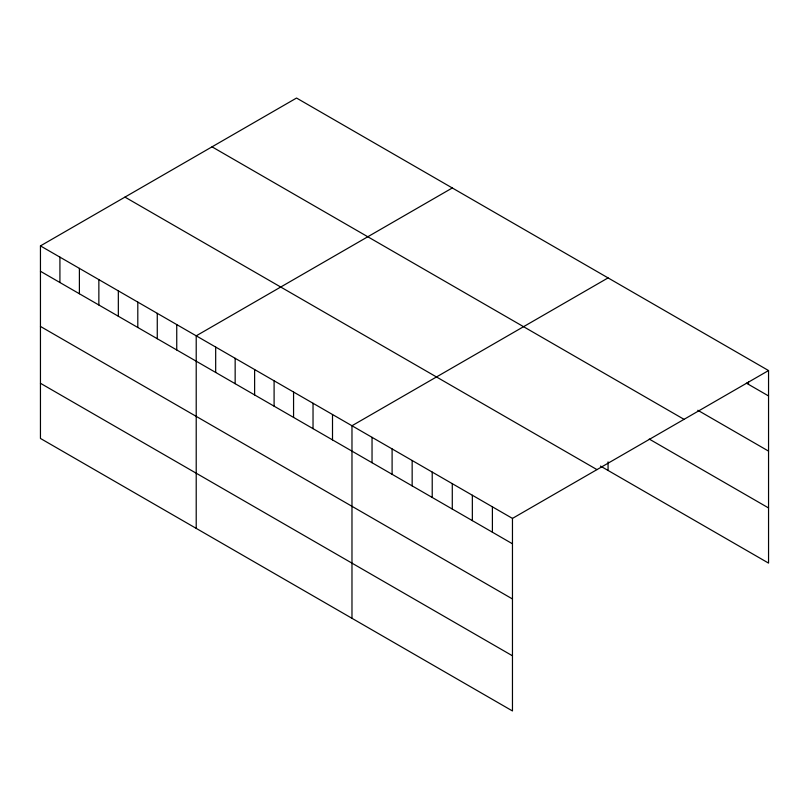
<?xml version="1.0" encoding="UTF-8"?>
<svg xmlns="http://www.w3.org/2000/svg" width="809" height="809" viewBox="0 0 809 809"><rect width="100%" height="100%" fill="white"/><g stroke="black" fill="none" stroke-linecap="round" stroke-linejoin="round"><path stroke-width="1.21" d="M40.45 245.896L512.461 518.407L512.461 710.959L40.45 438.448L40.45 245.896L296.539 98.041L768.55 370.552L768.55 563.104L600.49 466.085M452.302 187.971L196.213 335.826L196.213 528.378M608.065 277.902L351.976 425.746L351.976 618.309M512.461 518.407L768.55 370.552M746.373 383.142L768.55 395.945M697.813 410.264L768.55 451.109M212.029 146.833L684.04 419.345M649.243 439.065L768.55 507.941M124.96 197.103L596.971 469.614M40.45 271.278L512.461 543.79M40.45 326.442L512.461 598.963M40.45 383.284L512.461 655.796M748.487 381.939L748.487 384.356M608.065 461.868L608.065 470.454M492.398 506.818L492.398 532.211M472.345 495.239L472.345 520.632M452.282 483.661L452.282 509.053M432.218 472.082L432.218 497.464M412.155 460.493L412.155 485.885M392.102 448.914L392.102 474.307M372.039 437.335L372.039 462.718M332.509 414.511L332.509 439.894M313.032 403.266L313.032 428.659M293.566 392.031L293.566 417.414M274.099 380.786L274.099 406.179M254.623 369.541L254.623 394.934M235.156 358.306L235.156 383.688M215.679 347.061L215.679 372.453M176.746 324.581L176.746 349.973M157.27 313.336L157.27 338.728M137.803 302.101L137.803 327.483M118.336 290.856L118.336 316.248M98.86 279.611L98.86 305.003M79.393 268.376L79.393 293.758M59.917 257.131L59.917 282.523"/></g></svg>
